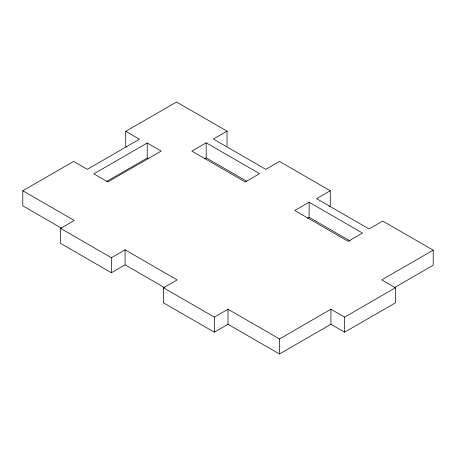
<?xml version="1.0" encoding="UTF-8"?>
<svg xmlns="http://www.w3.org/2000/svg" width="456" height="456" viewBox="0 0 456 456"><rect width="100%" height="100%" fill="white"/><g stroke="black" fill="none" stroke-linecap="round" stroke-linejoin="round"><path stroke-width="0.68" d="M61.395 228.097L22.8 205.81L22.8 190.768L73.61 161.43L87.29 169.33L139.405 139.24L125.725 131.345L125.725 146.387L126.916 147.071M125.725 131.345L176.535 102.007L227.025 131.157L227.025 146.199M147.225 143.002L93.805 173.844L107.81 181.927L161.23 151.09L147.225 143.002L147.225 158.044L106.698 181.442M206.175 142.814L191.845 151.09L245.265 181.927L259.595 173.656L206.175 142.814L206.175 157.856L246.702 181.254M227.025 131.157L213.345 139.051L265.785 169.33L279.465 161.43L330.275 190.768L330.275 205.81L329.084 206.5M164.314 287.514L125.075 264.856L111.395 272.756L60.585 243.418L60.585 228.376L74.265 220.476L22.8 190.768M204.385 158.893L206.175 157.856M60.585 228.376L111.395 257.714L125.075 249.814L177.19 279.904L163.51 287.799L163.51 302.841L214.32 332.179L228 324.279L279.465 353.993L330.925 324.279L344.605 332.179L395.415 302.841L395.415 287.799L381.735 279.904L433.2 250.19L433.2 265.232L394.605 287.519M309.105 202.236L294.77 210.512L348.19 241.349L362.52 233.079L309.105 202.236L309.105 217.284L350.242 241.03M330.275 190.768L316.595 198.662L369.035 228.94L382.715 221.04L433.2 250.19M307.31 218.316L309.105 217.284M163.51 287.799L214.32 317.137L228 309.236L279.465 338.95L330.925 309.236L344.605 317.137L395.415 287.799M147.225 158.044L148.439 158.751M344.605 317.137L344.605 332.179M330.925 309.236L330.925 324.279M279.465 338.95L279.465 353.993M228 309.236L228 324.279M214.32 317.137L214.32 332.179M125.075 249.814L125.075 264.856M111.395 257.714L111.395 272.756"/></g></svg>
